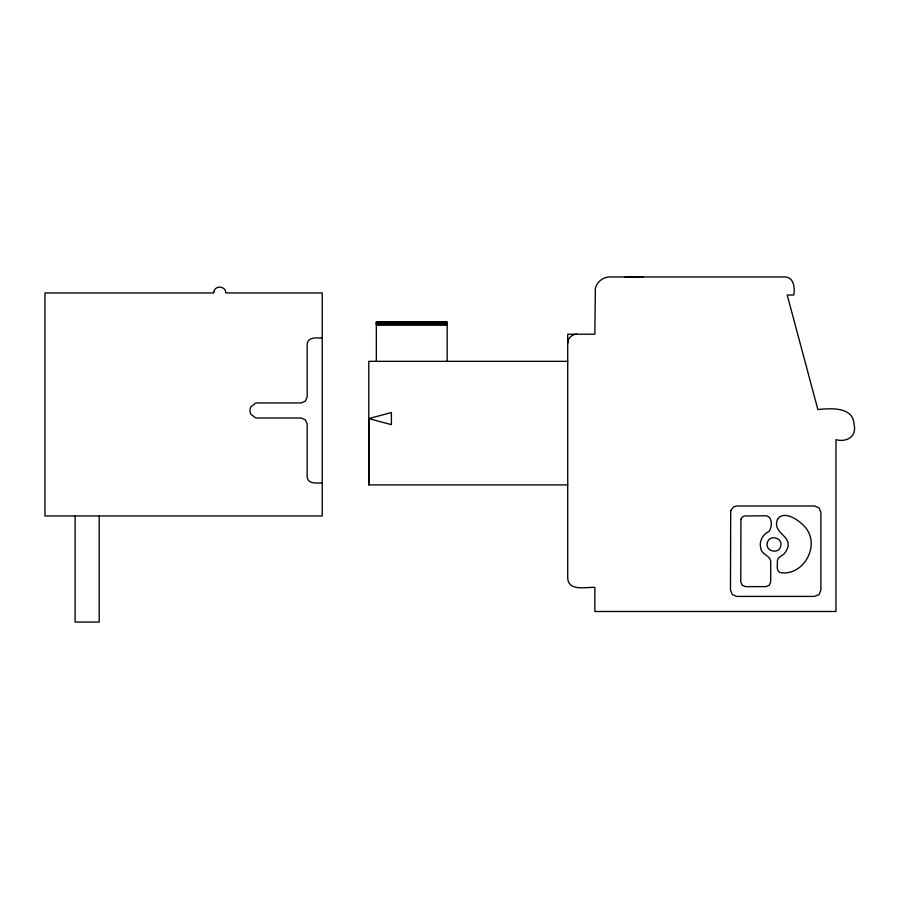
<?xml version="1.0" encoding="UTF-8"?>
<svg xmlns="http://www.w3.org/2000/svg" width="899" height="899" viewBox="0 0 899 899"><rect width="100%" height="100%" fill="white"/><g stroke="black" fill="none" stroke-linecap="round" stroke-linejoin="round"><path stroke-width="1.35" d="M567.718 484.898L368.792 484.898L368.792 418.597L391.402 412.54L391.402 424.654L368.792 418.597M567.718 343.238C567.685 338.406 571.921 334.17 576.765 334.203M625.063 277.364L627.996 276.937L625.401 277.274M641.358 277.004L626.547 277.195L627.996 276.937M638.863 277.443L642.763 276.937L626.547 277.195L630.592 277.195M639.953 277.195L632.334 277.195M640.167 277.274L642.763 276.937L637.267 277.195L639.571 277.274M626.996 277.195L629.716 276.937M376.333 322.247L447.163 322.247M376.333 322.55L447.163 322.55M376.333 323.022L447.163 323.022M376.333 323.651L447.163 323.651M376.333 324.382L447.163 324.382M376.333 325.157L447.163 325.157M322.235 338.148C317.077 337.9 307.716 336.574 307.166 344.171L307.166 396.92L305.357 401.134L301.143 402.943L257.44 402.943L255.327 403.246L250.81 406.865A8.63 8.63 0 0 0 250.81 414.102L255.327 417.72L257.44 418.013L301.143 418.013L305.357 419.822L307.166 424.047L307.166 476.796C307.716 484.381 317.077 483.066 322.235 482.819M567.718 361.331L368.792 361.331L368.792 484.898M447.163 361.331L447.163 322.145L376.333 322.145L376.333 361.331M99.205 515.97L99.205 622.063L75.089 622.063L75.089 515.97M595.363 288.107L594.846 334.203L567.718 334.203L567.718 578.338C568.685 591.621 586.496 586.89 594.846 587.373L594.846 611.489L835.969 611.489L835.969 439.69C846.566 442.6 857.095 436.442 854.05 424.62C853.522 406.393 830.271 408.281 817.876 409.551L787.198 295.018L793.772 295.018C795.064 288.141 793.941 276.971 784.726 276.937L609.915 276.937C603.251 276.971 597.116 281.679 595.363 288.107M730.696 510.711L730.471 590.07L732.337 594.554L736.832 596.419L814.539 596.419L819.034 594.554L820.899 590.07L820.899 512.351L819.034 507.856L814.539 506.002L736.832 506.002L733.651 506.845L730.696 510.711M740.933 519.33L740.776 581.855L742.169 585.227L745.541 586.62L765.937 586.62L769.308 585.227L770.701 581.855L770.701 561.133C769.982 555.245 761.363 554.694 760.79 548.266C758.812 541.434 762.801 534.22 769.117 531.343C772.185 527.028 772.758 516.622 765.937 515.79L744.305 515.959L742.169 517.195L740.933 519.33M767.375 542.681C764.768 551.132 778.703 554.874 780.669 546.244C783.287 537.793 769.342 534.051 767.375 542.681M777.511 519.33C771.421 534.658 795.795 535.568 785.692 551.772C783.883 555.818 777.5 556.267 777.343 561.133C777.815 564.786 775.837 570.112 779.725 572.494C801.593 576.821 819.349 548.716 807.324 530.129C803.088 522.645 784.456 508.587 777.511 519.33M214.041 291.433L213.737 292.939L44.95 292.939L44.95 515.97L322.235 515.97L322.235 292.939L225.795 292.939C225.919 286.242 215.457 284.826 214.041 291.433"/></g></svg>
